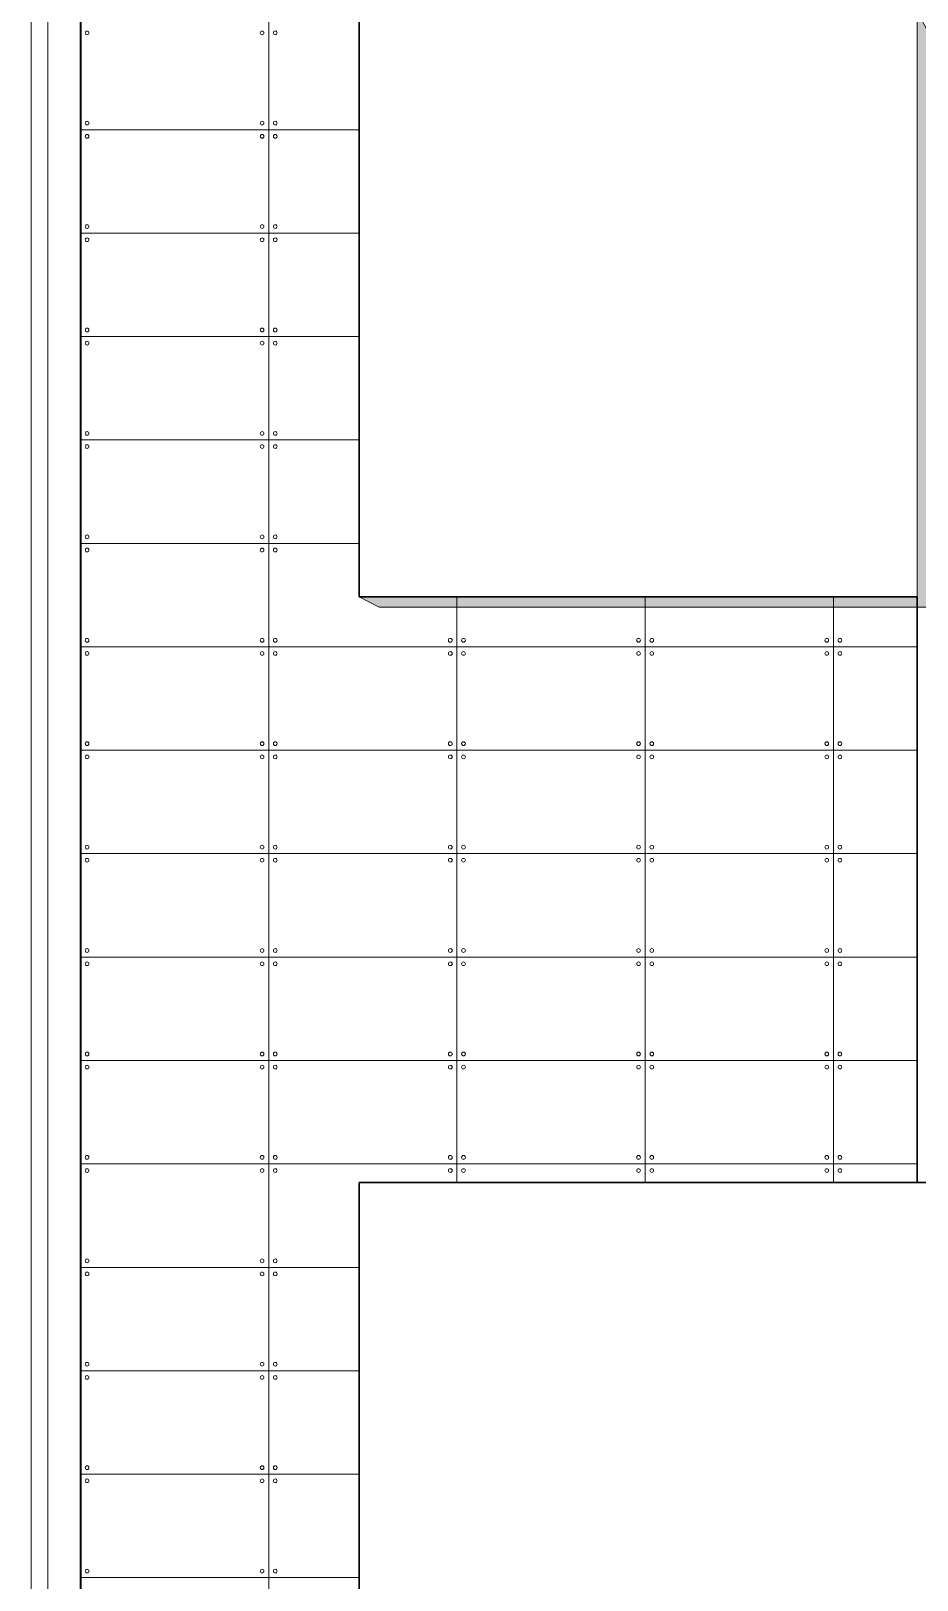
# Model space of a CAD drawing. Header units: millimetres. Extents: x 1564 to 2013, y 216 to 285.
# Drawn here: x 1653.72 to 1663.26, y 234.02 to 250.69 of the extents above; entities that cross this region are included whole.
import ezdxf

# ---------------------------------------------------------------- set-up
doc = ezdxf.new("R2010")
doc.units = ezdxf.units.MM
doc.header["$LTSCALE"] = 10
for name, color, linetype, lineweight in [('CINZA', 252, 'Continuous', 13), ('cinza 03', 252, 'Continuous', 13), ('PN 05', 50, 'Continuous', 40), ('PN-01', 90, 'Continuous', 13), ('PN-03', 180, 'Continuous', 30)]:
    doc.layers.add(name, color=color, linetype=linetype, lineweight=lineweight)

msp = doc.modelspace()

# ---------------------------------------------------------------- hatches: boundary and pattern name
at = {"layer": 'cinza 03'}
msp.add_hatch(color=256, dxfattribs=at).paths.add_polyline_path([(1663.367, 244.488), (1663.367, 250.688), (1663.255, 250.9), (1663.255, 244.6), (1657.255, 244.6), (1657.467, 244.488)])

# ---------------------------------------------------------------- linework, layer by layer
at = {"layer": 'CINZA'}
for p, q in [((1656.28, 275.9), (1656.28, 225.15)), ((1654.255, 249.625), (1657.255, 249.625)), ((1654.255, 248.513), (1657.255, 248.513)), ((1654.255, 247.4), (1657.255, 247.4)), ((1654.255, 246.288), (1657.255, 246.288)), ((1654.255, 245.175), (1657.255, 245.175)), ((1658.305, 244.6), (1658.305, 238.3)), ((1660.33, 244.6), (1660.33, 238.3)), ((1662.355, 244.6), (1662.355, 238.3)), ((1654.255, 244.063), (1663.255, 244.063)), ((1654.255, 242.95), (1663.255, 242.95)), ((1654.255, 241.838), (1663.255, 241.838)), ((1654.255, 240.725), (1663.255, 240.725)), ((1654.255, 239.613), (1663.255, 239.613)), ((1654.255, 238.5), (1663.255, 238.5)), ((1654.255, 237.388), (1657.255, 237.388)), ((1654.255, 236.275), (1657.255, 236.275)), ((1654.255, 235.163), (1657.255, 235.163)), ((1654.255, 234.05), (1657.255, 234.05))]:
    msp.add_line(p, q, dxfattribs=at)
for centre in [(1654.326, 250.667), (1656.209, 250.667), (1656.351, 250.667), (1654.326, 249.696), (1656.209, 249.696), (1656.351, 249.696), (1654.326, 249.554), (1656.209, 249.554), (1656.351, 249.554), (1654.326, 248.583), (1654.326, 248.442), (1656.209, 248.583), (1656.209, 248.442), (1656.351, 248.583), (1656.351, 248.442), (1654.326, 247.471), (1656.209, 247.471), (1656.351, 247.471), (1654.326, 247.329), (1656.209, 247.329), (1656.351, 247.329), (1654.326, 246.358), (1656.209, 246.358), (1656.351, 246.358), (1654.326, 246.217), (1656.209, 246.217), (1656.351, 246.217), (1654.326, 245.246), (1654.326, 245.104), (1656.209, 245.246), (1656.209, 245.104), (1656.351, 245.246), (1656.351, 245.104), (1654.326, 244.133), (1656.209, 244.133), (1656.351, 244.133), (1658.234, 244.133), (1658.376, 244.133), (1660.259, 244.133), (1660.401, 244.133), (1662.284, 244.133), (1662.426, 244.133), (1654.326, 243.992), (1656.209, 243.992), (1656.351, 243.992), (1658.234, 243.992), (1658.376, 243.992), (1660.259, 243.992), (1660.401, 243.992), (1662.284, 243.992), (1662.426, 243.992), (1654.326, 243.021), (1656.209, 243.021), (1656.351, 243.021), (1658.234, 243.021), (1658.376, 243.021), (1660.259, 243.021), (1660.401, 243.021), (1662.284, 243.021), (1662.426, 243.021), (1654.326, 242.879), (1656.209, 242.879), (1656.351, 242.879), (1658.234, 242.879), (1658.376, 242.879), (1660.259, 242.879), (1660.401, 242.879), (1662.284, 242.879), (1662.426, 242.879), (1654.326, 241.908), (1654.326, 241.767), (1656.209, 241.908), (1656.209, 241.767), (1656.351, 241.908), (1656.351, 241.767), (1658.234, 241.908), (1658.234, 241.767), (1658.376, 241.908), (1658.376, 241.767), (1660.259, 241.908), (1660.259, 241.767), (1660.401, 241.908), (1660.401, 241.767), (1662.284, 241.908), (1662.284, 241.767), (1662.426, 241.908), (1662.426, 241.767), (1654.326, 240.796), (1656.209, 240.796), (1656.351, 240.796), (1658.234, 240.796), (1658.376, 240.796), (1660.259, 240.796), (1660.401, 240.796), (1662.284, 240.796), (1662.426, 240.796), (1654.326, 240.654), (1656.209, 240.654), (1656.351, 240.654), (1658.234, 240.654), (1658.376, 240.654), (1660.259, 240.654), (1660.401, 240.654), (1662.284, 240.654), (1662.426, 240.654), (1654.326, 239.683), (1656.209, 239.683), (1656.351, 239.683), (1658.234, 239.683), (1658.376, 239.683), (1660.259, 239.683), (1660.401, 239.683), (1662.284, 239.683), (1662.426, 239.683), (1654.326, 239.542), (1656.209, 239.542), (1656.351, 239.542), (1658.234, 239.542), (1658.376, 239.542), (1660.259, 239.542), (1660.401, 239.542), (1662.284, 239.542), (1662.426, 239.542), (1654.326, 238.571), (1654.326, 238.429), (1656.209, 238.571), (1656.209, 238.429), (1656.351, 238.571), (1656.351, 238.429), (1658.234, 238.571), (1658.234, 238.429), (1658.376, 238.571), (1658.376, 238.429), (1660.259, 238.571), (1660.259, 238.429), (1660.401, 238.571), (1660.401, 238.429), (1662.284, 238.571), (1662.284, 238.429), (1662.426, 238.571), (1662.426, 238.429), (1654.326, 237.458), (1656.209, 237.458), (1656.351, 237.458), (1654.326, 237.317), (1656.209, 237.317), (1656.351, 237.317), (1654.326, 236.346), (1656.209, 236.346), (1656.351, 236.346), (1654.326, 236.204), (1656.209, 236.204), (1656.351, 236.204), (1654.326, 235.233), (1654.326, 235.092), (1656.209, 235.233), (1656.209, 235.092), (1656.351, 235.233), (1656.351, 235.092), (1654.326, 234.121), (1656.209, 234.121), (1656.351, 234.121)]:
    msp.add_circle(centre, 0.02, dxfattribs=at)
at = {"layer": 'cinza 03'}
msp.add_lwpolyline([(1657.255, 244.6), (1657.467, 244.488), (1663.367, 244.488), (1663.367, 250.688), (1663.255, 250.9), (1663.255, 244.6)], close=True, dxfattribs=at)
at = {"layer": 'PN 05'}
msp.add_line((1654.255, 275.9), (1654.255, 230.45), dxfattribs=at)
at = {"layer": 'PN-01'}
for p, q in [((1653.723, 275.9), (1653.723, 230.45)), ((1653.905, 275.9), (1653.905, 230.45))]:
    msp.add_line(p, q, dxfattribs=at)
at = {"layer": 'PN-03'}
for p, q in [((1657.255, 250.9), (1657.255, 244.6)), ((1657.255, 244.6), (1663.255, 244.6)), ((1663.255, 244.6), (1663.255, 238.3)), ((1657.255, 238.3), (1657.255, 232)), ((1657.255, 238.3), (1663.255, 238.3)), ((1663.255, 238.3), (1669.255, 238.3))]:
    msp.add_line(p, q, dxfattribs=at)

doc.saveas('drawing.dxf')
